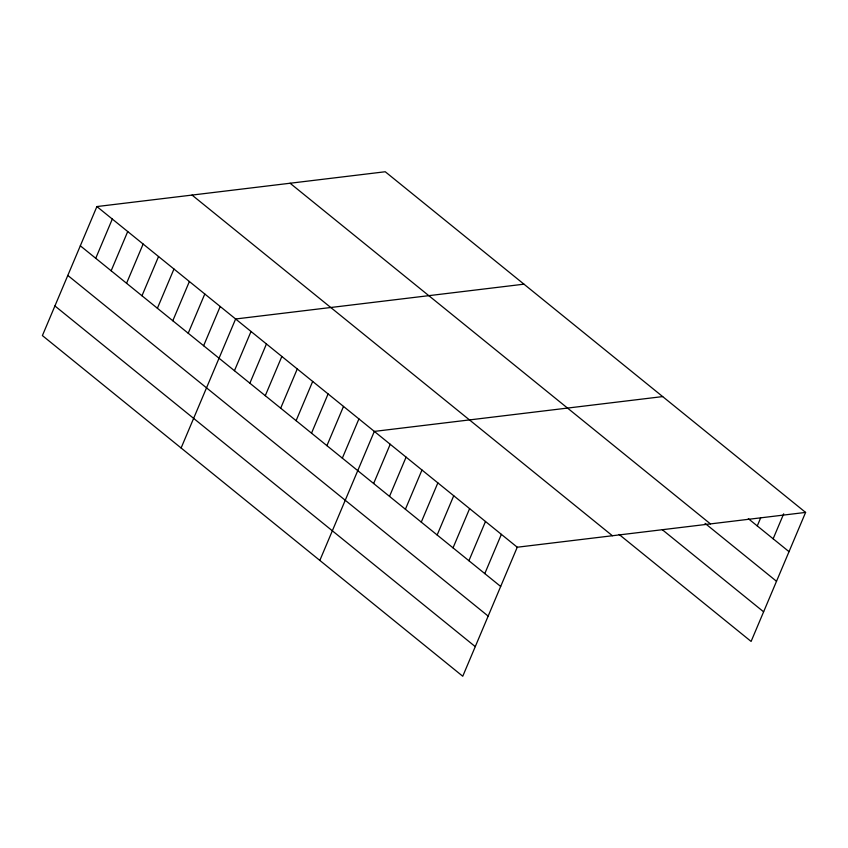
<?xml version="1.0" encoding="UTF-8"?>
<svg xmlns="http://www.w3.org/2000/svg" width="848" height="848" viewBox="0 0 848 848"><rect width="100%" height="100%" fill="white"/><g stroke="black" fill="none" stroke-linecap="round" stroke-linejoin="round"><path stroke-width="1.27" d="M805.6 512.415L385.246 171.752L96.895 206.562L42.4 335.585L462.754 676.248L517.248 547.225L805.6 512.415L751.105 641.438L619.104 534.452M95.739 258.301L112.307 219.06M111.152 270.788L127.719 231.546M126.564 283.274L143.132 244.044M141.976 295.772L158.555 256.531M157.389 308.259L173.967 269.017M172.801 320.756L189.38 281.515M188.214 333.243L204.792 294.002M203.626 345.73L220.204 306.499M181.112 447.998L235.617 318.986L523.969 284.175M234.451 370.714L251.029 331.473M249.863 383.211L266.442 343.97M265.276 395.698L281.854 356.457M280.688 408.185L297.266 368.954M296.1 420.682L312.679 381.441M311.513 433.169L328.091 393.928M326.925 445.656L343.504 406.425M342.338 458.153L358.916 418.912M319.834 560.422L374.328 431.409L662.68 396.588M373.639 483.508L390.207 444.278M389.518 496.377L406.086 457.146M405.397 509.256L421.975 470.015M421.276 522.124L437.854 482.883M437.155 534.993L453.733 495.751M453.033 547.861L469.612 508.62M468.912 560.729L485.491 521.488M484.791 573.598L501.369 534.357M757.264 525.919L760.783 517.598M773.143 538.787L783.69 513.814M748.328 518.679L789.022 551.656M290.09 183.242L710.444 523.905M705.048 523.364L776.514 581.283M662.383 529.767L763.613 611.811M192.051 195.082L612.404 535.745M96.895 206.562L517.248 547.225M80.327 245.803L500.67 586.466M67.808 275.43L488.162 616.093M54.919 305.958L475.262 646.621"/></g></svg>
